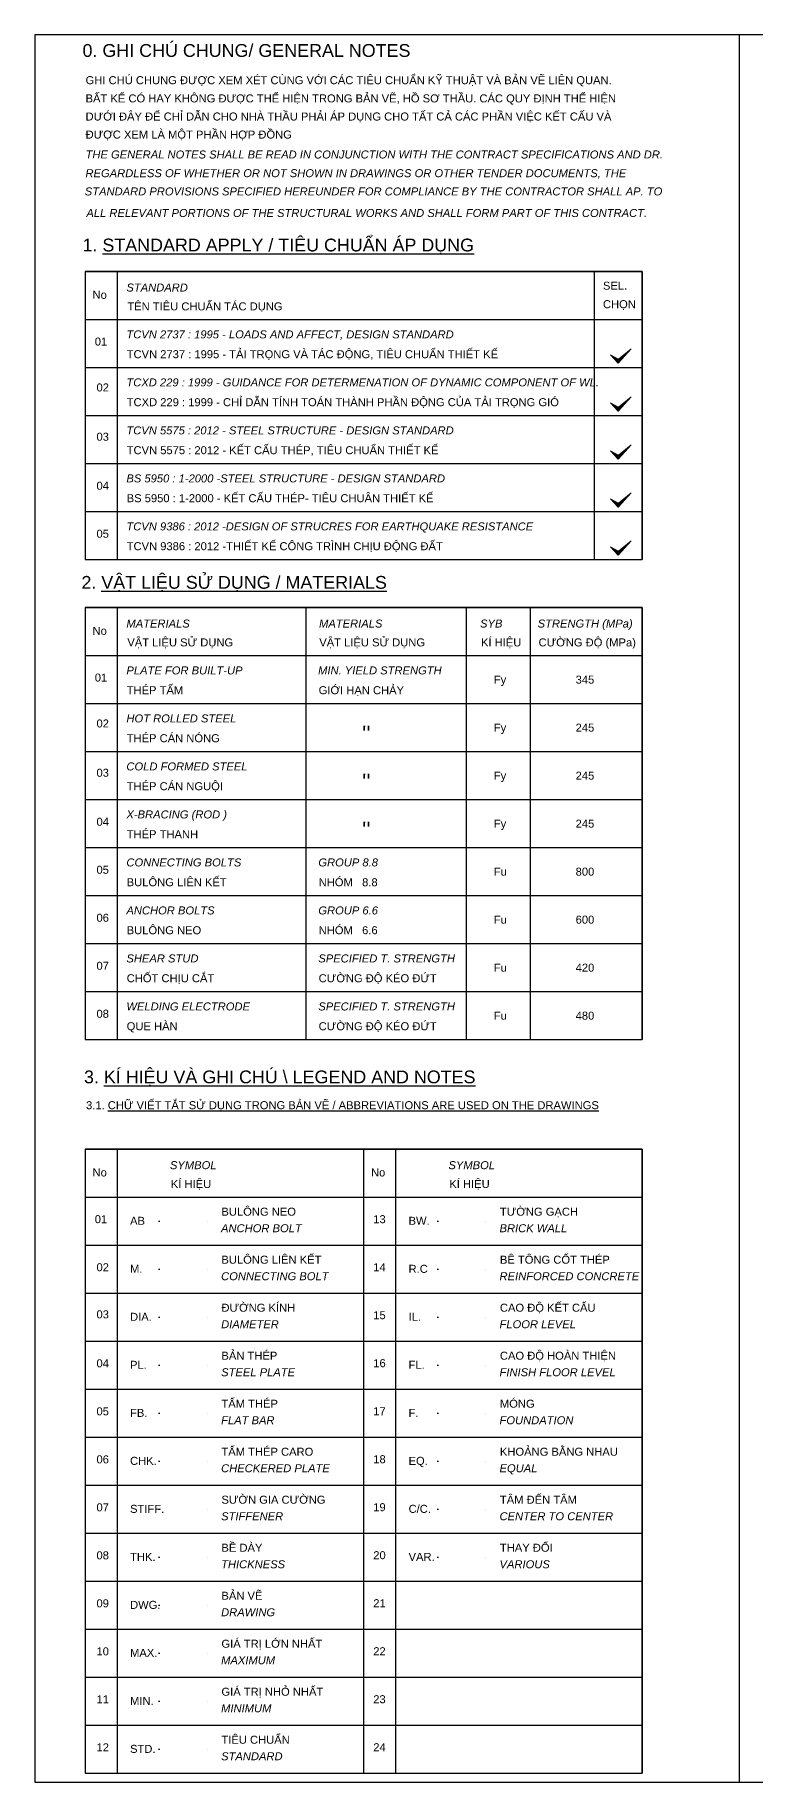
# Model space of a CAD drawing. Header units: millimetres. Extents: x -205508 to -110432, y 549193 to 571297.
# Drawn here: x -144516 to -142266, y 549193 to 554652 of the extents above; entities that cross this region are included whole.
import ezdxf

# ---------------------------------------------------------------- set-up
doc = ezdxf.new("R2010")
doc.units = ezdxf.units.MM
doc.header["$LTSCALE"] = 25
doc.header["$MEASUREMENT"] = 0
doc.linetypes.add('DETAIL$0$ACAD_ISO07W100', pattern=[3, 0, -3])
for name, color, linetype, lineweight in [('DETAIL$0$S-Border', 7, 'Continuous', 25), ('DETAIL$0$S-Dim', 8, 'Continuous', 20), ('DETAIL$0$S-Hatch', 8, 'Continuous', 13), ('DETAIL$0$S-Text-EN', 3, 'Continuous', 25), ('DETAIL$0$S-Text-VN', 7, 'Continuous', 25)]:
    doc.layers.add(name, color=color, linetype=linetype, lineweight=lineweight)
doc.layers.add('DETAIL$0$Standard', color=7, linetype='Continuous')
doc.styles.add('DETAIL$0$S-TEXT-EN', font='ariali.ttf')
doc.styles.add('DETAIL$0$S-TEXT-VN', font='arial.ttf')

# ---------------------------------------------------------------- blocks, each defined once
blk = doc.blocks.new('*U190')
at = {"layer": 'DETAIL$0$S-Border'}
blk.add_line((-870.2, 0), (870.2, 0), dxfattribs=at)
blk = doc.blocks.new('*U189')
at = {"layer": 'DETAIL$0$S-Border', "color": 0, "linetype": 'ByBlock', "lineweight": -2, "transparency": 16777216}
for p in [(0, 0), (0, -150), (0, -300), (0, -450), (0, -600), (0, -750)]:
    blk.add_blockref('*U190', p, dxfattribs=at)
blk = doc.blocks.new('DETAIL$0$MARK')
at = {"layer": 'DETAIL$0$S-Hatch', "linetype": 'Continuous'}
h = blk.add_hatch(dxfattribs=at)
h.set_pattern_fill('ANSI31', color=256, scale=50, style=0)
h.paths.add_polyline_path([(1667850, -1156933), (1667909, -1156997), (1668012, -1156885), (1667913, -1156967)])
at = {"layer": 'DETAIL$0$S-Dim', "linetype": 'Continuous'}
blk.add_lwpolyline([(1667850, -1156933), (1667909, -1156997), (1668012, -1156885), (1667913, -1156967), (1667850, -1156933)], dxfattribs=at)
blk = doc.blocks.new('*U192')
at = {"layer": 'DETAIL$0$S-Border'}
blk.add_line((-870.2, 0), (870.2, 0), dxfattribs=at)
blk = doc.blocks.new('*U191')
at = {"layer": 'DETAIL$0$S-Border', "color": 0, "linetype": 'ByBlock', "lineweight": -2, "transparency": 16777216}
for p in [(0, 0), (0, -150), (0, -300), (0, -450), (0, -600), (0, -750), (0, -900), (0, -1050), (0, -1200), (0, -1350)]:
    blk.add_blockref('*U192', p, dxfattribs=at)
blk = doc.blocks.new('*U194')
at = {"layer": 'DETAIL$0$S-Border'}
blk.add_line((-870.2, 0), (870.2, 0), dxfattribs=at)
blk = doc.blocks.new('*U193')
at = {"layer": 'DETAIL$0$S-Border', "color": 0, "linetype": 'ByBlock', "lineweight": -2, "transparency": 16777216}
for p in [(0, 0), (0, -150), (0, -300), (0, -450), (0, -600), (0, -750), (0, -900), (0, -1050), (0, -1200), (0, -1350), (0, -1500), (0, -1650), (0, -1800), (0, -1950)]:
    blk.add_blockref('*U194', p, dxfattribs=at)

msp = doc.modelspace()

# ---------------------------------------------------------------- linework, layer by layer
at = {"layer": 'DETAIL$0$S-Border', "linetype": 'DETAIL$0$ACAD_ISO07W100', "ltscale": 2}
for p, q in [((-144127.6, 550945.5), (-143940.4, 550945.5)), ((-143257.4, 550945.5), (-143070.3, 550945.5)), ((-144127.6, 550795.5), (-143940.4, 550795.5)), ((-143257.4, 550795.5), (-143070.3, 550795.5)), ((-144127.6, 550645.5), (-143940.4, 550645.5)), ((-143257.4, 550645.5), (-143070.3, 550645.5)), ((-144127.6, 550495.5), (-143940.4, 550495.5)), ((-143257.4, 550495.5), (-143070.3, 550495.5)), ((-144127.6, 550345.5), (-143940.4, 550345.5)), ((-143257.4, 550345.5), (-143070.3, 550345.5)), ((-144127.6, 550195.5), (-143940.4, 550195.5)), ((-143257.4, 550195.5), (-143070.3, 550195.5)), ((-144127.6, 550045.5), (-143940.4, 550045.5)), ((-143257.4, 550045.5), (-143070.3, 550045.5)), ((-144127.6, 549895.5), (-143940.4, 549895.5)), ((-143257.4, 549895.5), (-143070.3, 549895.5)), ((-144127.6, 549745.5), (-143940.4, 549745.5)), ((-144127.6, 549595.5), (-143940.4, 549595.5)), ((-144127.6, 549445.5), (-143940.4, 549445.5)), ((-144127.6, 549295.5), (-143940.4, 549295.5))]:
    msp.add_line(p, q, dxfattribs=at)
at = {"layer": 'DETAIL$0$S-Border'}
for points in [[(-144359.4, 553912.9), (-144359.4, 553012.9)], [(-144259.4, 553912.9), (-144259.4, 553012.9)], [(-144359.4, 552862.9), (-144359.4, 551512.9)], [(-144259.4, 552862.9), (-144259.4, 551512.9)], [(-144259.4, 551170.5), (-144259.4, 549220.5)], [(-143389.3, 551170.5), (-143389.3, 549220.5)]]:
    msp.add_lwpolyline(points, dxfattribs=at)
at = {"layer": 'DETAIL$0$Standard'}
for p, q in [((-142316, 554652), (-142316, 549192.7)), ((-142769.1, 553912.9), (-142769.1, 553012.9)), ((-142619.1, 553912.9), (-142619.1, 553012.9)), ((-143669.1, 552862.9), (-143669.1, 551512.9)), ((-143169.1, 552862.9), (-143169.1, 551512.9)), ((-142969.1, 552862.9), (-142969.1, 551512.9)), ((-142619.1, 552862.9), (-142619.1, 551512.9)), ((-144359.4, 551170.5), (-144359.4, 549220.5)), ((-144359.4, 551170.5), (-142619.1, 551170.5)), ((-143489.3, 551170.5), (-143489.3, 549220.5)), ((-142619.1, 551170.5), (-142619.1, 549220.5))]:
    msp.add_line(p, q, dxfattribs=at)
msp.add_lwpolyline([(-144516, 549192.7), (-137916, 549192.7), (-137916, 554652), (-144516, 554652)], close=True, dxfattribs=at)
at = {"layer": 'DETAIL$0$Standard', "color": 3}
for points in [[(-144359.4, 553012.9), (-142619.1, 553012.9), (-142619.1, 553912.9), (-144359.4, 553912.9)], [(-144359.4, 551512.9), (-142619.1, 551512.9), (-142619.1, 552862.9), (-144359.4, 552862.9)], [(-144359.4, 549220.5), (-142619.1, 549220.5), (-142619.1, 551170.5), (-144359.4, 551170.5)]]:
    msp.add_lwpolyline(points, close=True, dxfattribs=at)

# ---------------------------------------------------------------- block references
at = {"layer": 'DETAIL$0$S-Border', "color": 7}
for name, p in [('*U189', (-143489.3, 553912.9)), ('*U191', (-143489.3, 552862.9)), ('*U193', (-143489.3, 551170.5))]:
    msp.add_blockref(name, p, dxfattribs=at)
at = {"layer": 'DETAIL$0$S-Dim', "linetype": 'Continuous', "xscale": 0.3999999999068677, "yscale": 0.3999999999068677, "zscale": 0.3999999999068677}
for p in [(-809857.8, 1016425.2), (-809857.8, 1016275.2), (-809857.8, 1016125.2), (-809857.8, 1015975.2), (-809857.8, 1015825.2)]:
    msp.add_blockref('DETAIL$0$MARK', p, dxfattribs=at)

# ---------------------------------------------------------------- texts
at = {"layer": 'DETAIL$0$S-Text-EN', "color": 4, "style": 'DETAIL$0$S-TEXT-VN'}
for s, p in [('0. GHI CHÚ CHUNG/ GENERAL NOTES', (-144367.3, 554583.4)), ('1. %%USTANDARD APPLY / TIÊU CHUẨN ÁP DỤNG', (-144367.3, 553975.5))]:
    msp.add_text(s, height=40, dxfattribs=at).set_placement(p)
at = {"layer": 'DETAIL$0$S-Text-EN', "linetype": 'Continuous'}
for s, style, p in [('THE GENERAL NOTES SHALL BE READ IN CONJUNCTION WITH THE CONTRACT SPECIFICATIONS AND DR.', 'DETAIL$0$S-TEXT-EN', (-144357.9, 554265.9)), ('REGARDLESS OF WHETHER OR NOT SHOWN IN DRAWINGS OR OTHER TENDER DOCUMENTS, THE ', 'DETAIL$0$S-TEXT-EN', (-144358.1, 554207.5)), ('STANDARD PROVISIONS SPECIFIED HEREUNDER FOR COMPLIANCE BY THE CONTRACTOR SHALL AP. TO', 'DETAIL$0$S-TEXT-EN', (-144360.3, 554150.5)), ('  ALL RELEVANT PORTIONS OF THE STRUCTURAL WORKS AND SHALL FORM PART OF THIS CONTRACT. ', 'DETAIL$0$S-TEXT-EN', (-144374.7, 554083.1)), ('No', 'DETAIL$0$S-TEXT-VN', (-144336, 553827.4)), ('STANDARD ', 'DETAIL$0$S-TEXT-EN', (-144230.2, 553850.2)), ('SEL.', 'DETAIL$0$S-TEXT-VN', (-142741.2, 553856)), ('01', 'DETAIL$0$S-TEXT-VN', (-144329.1, 553681.4)), ('TCVN 2737 : 1995 - LOADS AND AFFECT, DESIGN STANDARD', 'DETAIL$0$S-TEXT-EN', (-144230.2, 553703.8)), ('TCXD 229 : 1999 - GUIDANCE FOR DETERMENATION OF DYNAMIC COMPONENT OF WL.', 'DETAIL$0$S-TEXT-EN', (-144230.2, 553553.8)), ('02', 'DETAIL$0$S-TEXT-VN', (-144323.7, 553538)), ('TCVN 5575 : 2012 - STEEL STRUCTURE - DESIGN STANDARD', 'DETAIL$0$S-TEXT-EN', (-144230.2, 553403.8)), ('03', 'DETAIL$0$S-TEXT-VN', (-144323.7, 553384)), ('04', 'DETAIL$0$S-TEXT-VN', (-144323.7, 553230.9)), ('BS 5950 : 1-2000 -STEEL STRUCTURE - DESIGN STANDARD', 'DETAIL$0$S-TEXT-EN', (-144230.2, 553253.8)), ('05', 'DETAIL$0$S-TEXT-VN', (-144323.7, 553080.9)), ('TCVN 9386 : 2012 -DESIGN OF STRUCRES FOR EARTHQUAKE RESISTANCE', 'DETAIL$0$S-TEXT-EN', (-144230.2, 553103.8)), ('MATERIALS', 'DETAIL$0$S-TEXT-EN', (-144230.2, 552800.2)), ('MATERIALS', 'DETAIL$0$S-TEXT-EN', (-143628.3, 552800.2)), ('SYB', 'DETAIL$0$S-TEXT-EN', (-143125.2, 552800.2)), ('STRENGTH (MPa)', 'DETAIL$0$S-TEXT-EN', (-142945.3, 552800.2)), ('No', 'DETAIL$0$S-TEXT-VN', (-144336, 552777.4)), ('01', 'DETAIL$0$S-TEXT-VN', (-144329.1, 552631.4)), ('PLATE FOR BUILT-UP', 'DETAIL$0$S-TEXT-EN', (-144230.2, 552653.8)), ('MIN. YIELD STRENGTH', 'DETAIL$0$S-TEXT-EN', (-143631.3, 552653.8)), ('02', 'DETAIL$0$S-TEXT-VN', (-144323.7, 552488)), ('HOT ROLLED STEEL', 'DETAIL$0$S-TEXT-EN', (-144230.2, 552503.8)), ('COLD FORMED STEEL', 'DETAIL$0$S-TEXT-EN', (-144230.2, 552353.8)), ('03', 'DETAIL$0$S-TEXT-VN', (-144323.7, 552334)), ('X-BRACING (ROD )', 'DETAIL$0$S-TEXT-EN', (-144230.2, 552203.8)), ('04', 'DETAIL$0$S-TEXT-VN', (-144323.7, 552180.9)), ('05', 'DETAIL$0$S-TEXT-VN', (-144323.7, 552030.9)), ('CONNECTING BOLTS', 'DETAIL$0$S-TEXT-EN', (-144230.2, 552053.8)), ('GROUP 8.8', 'DETAIL$0$S-TEXT-EN', (-143630.5, 552053.8)), ('06', 'DETAIL$0$S-TEXT-VN', (-144323.7, 551880.9)), ('ANCHOR BOLTS', 'DETAIL$0$S-TEXT-EN', (-144230.2, 551903.8)), ('GROUP 6.6', 'DETAIL$0$S-TEXT-EN', (-143630.5, 551903.8)), ('SHEAR STUD', 'DETAIL$0$S-TEXT-EN', (-144230.2, 551753.8)), ('SPECIFIED T. STRENGTH', 'DETAIL$0$S-TEXT-EN', (-143630.5, 551753.8)), ('07', 'DETAIL$0$S-TEXT-VN', (-144323.7, 551730.9)), ('WELDING ELECTRODE', 'DETAIL$0$S-TEXT-EN', (-144230.2, 551603.8)), ('SPECIFIED T. STRENGTH', 'DETAIL$0$S-TEXT-EN', (-143630.5, 551603.8)), ('08', 'DETAIL$0$S-TEXT-VN', (-144323.7, 551580.9)), ('SYMBOL', 'DETAIL$0$S-TEXT-EN', (-144094.2, 551107.8)), ('SYMBOL', 'DETAIL$0$S-TEXT-EN', (-143224, 551107.8)), ('No', 'DETAIL$0$S-TEXT-VN', (-144336, 551085)), ('No', 'DETAIL$0$S-TEXT-VN', (-143465.9, 551085)), ('01', 'DETAIL$0$S-TEXT-VN', (-144329.1, 550939)), ('AB', 'DETAIL$0$S-TEXT-VN', (-144218.8, 550933.9)), ('13', 'DETAIL$0$S-TEXT-VN', (-143458.9, 550939)), ('BW.', 'DETAIL$0$S-TEXT-VN', (-143348.6, 550933.9)), ('ANCHOR BOLT', 'DETAIL$0$S-TEXT-EN', (-143934.6, 550910.7)), ('BRICK WALL', 'DETAIL$0$S-TEXT-EN', (-143064.4, 550910.7)), ('02', 'DETAIL$0$S-TEXT-VN', (-144323.7, 550788.8)), ('M.', 'DETAIL$0$S-TEXT-VN', (-144218.8, 550783.9)), ('14', 'DETAIL$0$S-TEXT-VN', (-143458.9, 550789)), ('R.C', 'DETAIL$0$S-TEXT-VN', (-143348.6, 550783.9)), ('CONNECTING BOLT', 'DETAIL$0$S-TEXT-EN', (-143934.3, 550760.7)), ('REINFORCED CONCRETE', 'DETAIL$0$S-TEXT-EN', (-143064.4, 550760.7)), ('03', 'DETAIL$0$S-TEXT-VN', (-144323.7, 550641.6)), ('DIA.', 'DETAIL$0$S-TEXT-VN', (-144218.8, 550633.9)), ('DIAMETER', 'DETAIL$0$S-TEXT-EN', (-143934.3, 550610.7)), ('15', 'DETAIL$0$S-TEXT-VN', (-143458.9, 550639)), ('IL.', 'DETAIL$0$S-TEXT-VN', (-143348.6, 550633.9)), ('FLOOR LEVEL', 'DETAIL$0$S-TEXT-EN', (-143064.4, 550610.7)), ('04', 'DETAIL$0$S-TEXT-VN', (-144323.7, 550488.6)), ('PL.', 'DETAIL$0$S-TEXT-VN', (-144218.8, 550483.9)), ('STEEL PLATE', 'DETAIL$0$S-TEXT-EN', (-143934.3, 550460.7)), ('16', 'DETAIL$0$S-TEXT-VN', (-143458.9, 550489)), ('FL.', 'DETAIL$0$S-TEXT-VN', (-143348.6, 550483.9)), ('FINISH FLOOR LEVEL', 'DETAIL$0$S-TEXT-EN', (-143064.4, 550460.7)), ('05', 'DETAIL$0$S-TEXT-VN', (-144323.7, 550338.6)), ('FB.', 'DETAIL$0$S-TEXT-VN', (-144218.8, 550333.9)), ('17', 'DETAIL$0$S-TEXT-VN', (-143458.9, 550339)), ('F.', 'DETAIL$0$S-TEXT-VN', (-143348.6, 550333.9)), ('FLAT BAR', 'DETAIL$0$S-TEXT-EN', (-143934.3, 550310.7)), ('FOUNDATION', 'DETAIL$0$S-TEXT-EN', (-143064.4, 550310.7)), ('06', 'DETAIL$0$S-TEXT-VN', (-144323.7, 550188.6)), ('CHK.', 'DETAIL$0$S-TEXT-VN', (-144218.8, 550183.9)), ('18', 'DETAIL$0$S-TEXT-VN', (-143458.9, 550189)), ('EQ.', 'DETAIL$0$S-TEXT-VN', (-143348.6, 550183.9)), ('CHECKERED PLATE', 'DETAIL$0$S-TEXT-EN', (-143934.3, 550160.7)), ('EQUAL', 'DETAIL$0$S-TEXT-EN', (-143064.4, 550160.7)), ('07', 'DETAIL$0$S-TEXT-VN', (-144323.7, 550038.6)), ('STIFF.', 'DETAIL$0$S-TEXT-VN', (-144218.8, 550033.9)), ('STIFFENER', 'DETAIL$0$S-TEXT-EN', (-143934.3, 550010.7)), ('19', 'DETAIL$0$S-TEXT-VN', (-143458.9, 550039)), ('C/C.', 'DETAIL$0$S-TEXT-VN', (-143348.6, 550033.9)), ('CENTER TO CENTER', 'DETAIL$0$S-TEXT-EN', (-143064.4, 550010.7)), ('08', 'DETAIL$0$S-TEXT-VN', (-144323.7, 549888.6)), ('THK.', 'DETAIL$0$S-TEXT-VN', (-144218.8, 549883.9)), ('THICKNESS', 'DETAIL$0$S-TEXT-EN', (-143934.3, 549860.7)), ('20', 'DETAIL$0$S-TEXT-VN', (-143458.9, 549889)), ('VAR.', 'DETAIL$0$S-TEXT-VN', (-143348.6, 549883.9)), ('VARIOUS', 'DETAIL$0$S-TEXT-EN', (-143064.4, 549860.7)), ('09', 'DETAIL$0$S-TEXT-VN', (-144323.7, 549738.6)), ('DWG.', 'DETAIL$0$S-TEXT-VN', (-144218.8, 549733.9)), ('21', 'DETAIL$0$S-TEXT-VN', (-143458.9, 549739)), ('DRAWING', 'DETAIL$0$S-TEXT-EN', (-143934.3, 549710.7)), ('10', 'DETAIL$0$S-TEXT-VN', (-144323.7, 549588.6)), ('MAX.', 'DETAIL$0$S-TEXT-VN', (-144218.8, 549583.9)), ('22', 'DETAIL$0$S-TEXT-VN', (-143458.9, 549589)), ('MAXIMUM', 'DETAIL$0$S-TEXT-EN', (-143934.3, 549560.7)), ('11', 'DETAIL$0$S-TEXT-VN', (-144323.7, 549438.6)), ('MIN.', 'DETAIL$0$S-TEXT-VN', (-144218.8, 549433.9)), ('MINIMUM', 'DETAIL$0$S-TEXT-EN', (-143934.3, 549410.7)), ('23', 'DETAIL$0$S-TEXT-VN', (-143458.9, 549439)), ('12', 'DETAIL$0$S-TEXT-VN', (-144323.7, 549288.6)), ('STD.', 'DETAIL$0$S-TEXT-VN', (-144218.8, 549283.9)), ('STANDARD', 'DETAIL$0$S-TEXT-EN', (-143934.3, 549260.7)), ('24', 'DETAIL$0$S-TEXT-VN', (-143458.9, 549289))]:
    msp.add_text(s, height=25, dxfattribs=dict(at, style=style)).set_placement(p)
at = {"layer": 'DETAIL$0$S-Text-VN', "linetype": 'Continuous', "style": 'DETAIL$0$S-TEXT-VN'}
for s, height, p in [('GHI CHÚ CHUNG ĐƯỢC XEM XÉT CÙNG VỚI CÁC TIÊU CHUẨN KỸ THUẬT VÀ BẢN VẼ LIÊN QUAN.', 25, (-144357.8, 554498.1)), ('BẤT KỂ CÓ HAY KHÔNG ĐƯỢC THỂ HIỆN TRONG BẢN VẼ, HỒ SƠ THẦU. CÁC QUY ĐỊNH THỂ HIỆN ', 25, (-144357.8, 554441.2)), ('DƯỚI ĐÂY ĐỂ CHỈ DẪN CHO NHÀ THẦU PHẢI ÁP DỤNG CHO TẤT CẢ CÁC PHẦN VIỆC KẾT CẤU VÀ ', 25, (-144357.8, 554384.6)), ('ĐƯỢC XEM LÀ MỘT PHẦN HỢP ĐỒNG', 25, (-144357.8, 554328.2)), ('TÊN TIÊU CHUẨN TÁC DỤNG', 25, (-144227.3, 553791.3)), ('CHỌN', 25, (-142741.2, 553798.1)), ('TCVN 2737 : 1995 - TẢI TRỌNG VÀ TÁC ĐỘNG, TIÊU CHUẨN THIẾT KẾ', 25, (-144229.3, 553641.9)), ('TCXD 229 : 1999 - CHỈ DẪN TÍNH TOÁN THÀNH PHẦN ĐỘNG CỦA TẢI TRỌNG GIÓ', 25, (-144229.3, 553491.9)), ('TCVN 5575 : 2012 - KẾT CẤU THÉP, TIÊU CHUẨN THIẾT KẾ', 25, (-144229.3, 553341.9)), ('BS 5950 : 1-2000 - KẾT CẤU THÉP- TIÊU CHUÂN THIẾT KẾ', 25, (-144229.3, 553191.9)), ('TCVN 9386 : 2012 -THIẾT KẾ CÔNG TRÌNH CHỊU ĐỘNG ĐẤT', 25, (-144229.3, 553041.9)), ('VẬT LIỆU SỬ DỤNG', 25, (-144227.3, 552741.3)), ('VẬT LIỆU SỬ DỤNG', 25, (-143627.6, 552741.3)), ('KÍ HIỆU', 25, (-143122.3, 552741.3)), ('CƯỜNG ĐỘ (MPa)', 25, (-142942.4, 552741.3)), ('Fy', 25, (-143082.2, 552625)), ('345', 25, (-142826.6, 552625)), ('THÉP TẤM', 25, (-144229.3, 552591.9)), ('GIỚI HẠN CHẢY', 25, (-143629.5, 552591.9)), ("''", 50, (-143493.8, 552443.9)), ('Fy', 25, (-143082.2, 552475)), ('245', 25, (-142826.6, 552475)), ('THÉP CÁN NÓNG', 25, (-144229.3, 552441.9)), ('THÉP CÁN NGUỘI', 25, (-144229.3, 552291.9)), ("''", 50, (-143493.8, 552293.9)), ('Fy', 25, (-143082.2, 552325)), ('245', 25, (-142826.6, 552325)), ('THÉP THANH', 25, (-144229.3, 552141.9)), ("''", 50, (-143493.8, 552143.9)), ('Fy', 25, (-143082.2, 552175)), ('245', 25, (-142826.6, 552175)), ('Fu', 25, (-143082.2, 552025)), ('800', 25, (-142826.6, 552025)), ('BULÔNG LIÊN KẾT', 25, (-144229.3, 551991.9)), ('NHÓM   8.8', 25, (-143629.5, 551991.9)), ('Fu', 25, (-143082.2, 551875)), ('600', 25, (-142826.6, 551875)), ('BULÔNG NEO', 25, (-144229.3, 551841.9)), ('NHÓM   6.6', 25, (-143629.5, 551841.9)), ('CHỐT CHỊU CẮT', 25, (-144229.3, 551691.9)), ('CƯỜNG ĐỘ KÉO ĐỨT', 25, (-143629.5, 551691.9)), ('Fu', 25, (-143082.2, 551725)), ('420', 25, (-142826.6, 551725)), ('QUE HÀN', 25, (-144229.3, 551541.9)), ('CƯỜNG ĐỘ KÉO ĐỨT', 25, (-143629.5, 551541.9)), ('Fu', 25, (-143082.2, 551575)), ('480', 25, (-142826.6, 551575)), ('KÍ HIỆU', 25, (-144091.3, 551048.9)), ('KÍ HIỆU', 25, (-143221.2, 551048.9)), ('BULÔNG NEO', 25, (-143933.3, 550962.4)), ('TƯỜNG GẠCH', 25, (-143063.2, 550962.4)), ('BULÔNG LIÊN KẾT', 25, (-143933.3, 550812.4)), ('BÊ TÔNG CỐT THÉP', 25, (-143063.2, 550812.4)), ('ĐƯỜNG KÍNH', 25, (-143933.3, 550662.4)), ('CAO ĐỘ KẾT CẤU', 25, (-143063.2, 550662.4)), ('BẢN THÉP', 25, (-143933.3, 550512.4)), ('CAO ĐỘ HOÀN THIỆN', 25, (-143063.2, 550512.4)), ('TẤM THÉP', 25, (-143933.3, 550362.4)), ('MÓNG', 25, (-143063.2, 550362.4)), ('TẤM THÉP CARO', 25, (-143933.3, 550212.4)), ('KHOẢNG BẰNG NHAU', 25, (-143063.2, 550212.4)), ('SƯỜN GIA CƯỜNG', 25, (-143933.3, 550062.4)), ('TÂM ĐẾN TÂM', 25, (-143063.2, 550062.4)), ('BỀ DÀY', 25, (-143933.3, 549912.4)), ('THAY ĐỔI', 25, (-143063.2, 549912.4)), ('BẢN VẼ', 25, (-143933.3, 549762.4)), ('GIÁ TRỊ LỚN NHẤT', 25, (-143933.3, 549612.4)), ('GIÁ TRỊ NHỎ NHẤT', 25, (-143933.3, 549462.4)), ('TIÊU CHUẨN', 25, (-143933.3, 549312.4))]:
    msp.add_text(s, height=height, dxfattribs=at).set_placement(p)
at = {"layer": 'DETAIL$0$S-Text-VN', "color": 4, "style": 'DETAIL$0$S-TEXT-VN'}
for s, p in [('2. %%UVẬT LIỆU SỬ DỤNG / MATERIALS', (-144370.7, 552921.4)), ('3. %%UKÍ HIỆU VÀ GHI CHÚ \\ LEGEND AND NOTES', (-144362.7, 551376.1))]:
    msp.add_text(s, height=40, dxfattribs=at).set_placement(p)
at = {"layer": 'DETAIL$0$S-Text-VN', "style": 'DETAIL$0$S-TEXT-VN'}
msp.add_text('3.1. %%UCHỮ VIẾT TẮT SỬ DỤNG TRONG BẢN VẼ / ABBREVIATIONS ARE USED ON THE DRAWINGS', height=25, dxfattribs=at).set_placement((-144356.3, 551295.2))

doc.saveas('drawing.dxf')
